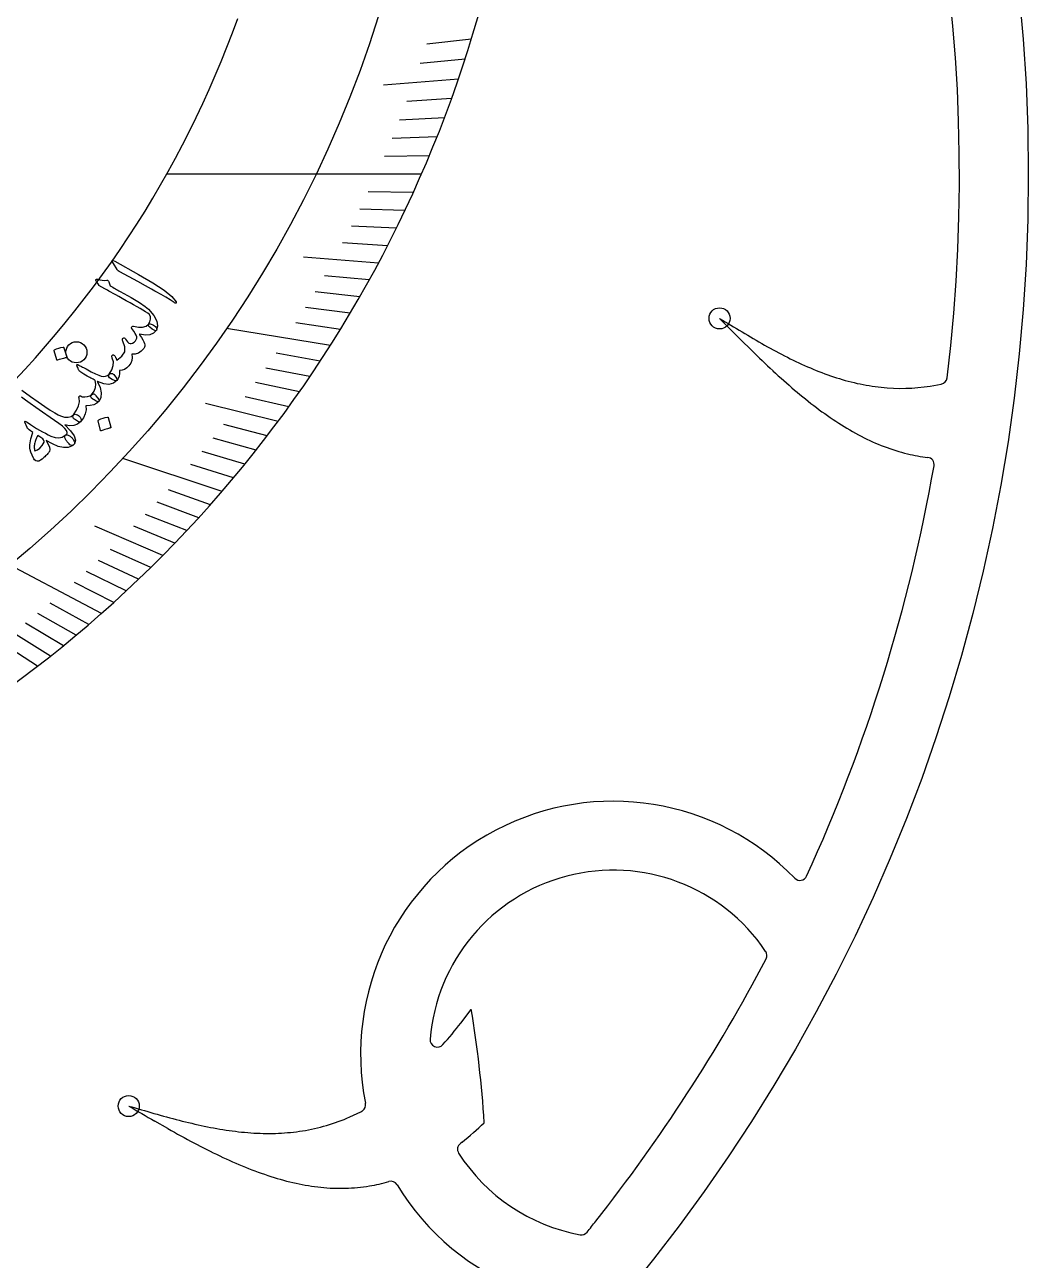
# Model space of a CAD drawing. Header units: millimetres. Extents: x -60 to 60, y -60 to 60.
# Drawn here: x 25.73 to 60, y -37.08 to 5.1 of the extents above; entities that cross this region are included whole.
import ezdxf

# ---------------------------------------------------------------- set-up
doc = ezdxf.new("R2010")
doc.units = ezdxf.units.MM
for name, color, linetype in [('CUT_INNER', 6, 'Continuous'), ('CUT_OUTER', 1, 'Continuous'), ('ENGRAVE', 7, 'Continuous'), ('ENGRAVE_FINE', 8, 'Continuous'), ('TEXT', 5, 'Continuous')]:
    doc.layers.add(name, color=color, linetype=linetype)

msp = doc.modelspace()

# ---------------------------------------------------------------- linework, layer by layer
at = {"layer": 'CUT_INNER'}
for points in [[(50.549, -6.011), (50.185, -5.652)], [(56.651, -7.234), (57.023, -7.165)], [(40.618, -28.981), (40.973, -28.511), (40.977, -28.507)], [(36.826, -32.186), (37.207, -32.005)], [(30.616, -32.583), (30.171, -32.33)], [(40.663, -33.045), (40.605, -33.089)]]:
    msp.add_lwpolyline(points, dxfattribs=at)
for centre, radius, start, end in [((0.001, 0.001), 57.646, 353.07594, 61.54356), ((0.001, 17.144), 42.853, 299.5985, 349.5534), ((0.003, 17.144), 35.052, 312.9694, 340.2817), ((147.84, 92.389), 138.378, 224.68619, 225.11294), ((108.984, 92.656), 114.301, 238.61499, 239.06448), ((67.504, 23.457), 33.622, 239.0754, 240.5955), ((60.638, 11.271), 19.635, 240.5916, 243.1602), ((76.696, 20.664), 37.352, 225.5723, 227.1255), ((57.899, 5.856), 13.567, 243.1565, 246.8092), ((67.341, 10.584), 23.601, 227.1189, 229.5201), ((56.59, 2.801), 10.243, 246.8089, 251.5568), ((55.965, 0.932), 8.272, 251.5641, 257.3509), ((55.714, -0.176), 7.136, 257.3694, 264.0251), ((56.978, -6.919), 0.25, 280.4134, 353.1445), ((62.742, 5.192), 16.514, 229.5118, 232.8389), ((55.655, -0.73), 6.58, 264.037, 278.7039), ((60.149, 1.767), 12.218, 232.8308, 237.1678), ((58.64, -0.572), 9.434, 237.1632, 242.5705), ((57.803, -2.184), 7.618, 242.5745, 249.0406), ((57.402, -3.226), 6.501, 249.0585, 256.44), ((57.089, -4.643), 5.05, 256.1191, 264.0643), ((56.534, -9.914), 0.25, 349.9805, 82.5031), ((0.02, -0.007), 57.626, 335.43608, 350.05631), ((45.825, -30.033), 8.627, 44.0731, 191.2418), ((45.825, -30.033), 6.274, 33.9311, 175.4113), ((52.203, -23.859), 0.25, 223.9532, 335.5664), ((50.824, -26.671), 0.25, 332.4023, 34.1016), ((0.018, -0.013), 57.624, 321.67942, 332.3142), ((2.228, -34.921), 39.276, 3.7086, 9.399), ((29.998, -20.781), 13.417, 318.2523, 322.3269), ((39.82, -29.551), 0.25, 175.4297, 319.0267), ((99.142, 87.634), 138.378, 239.67743, 240.10418), ((61.54, 77.841), 114.301, 253.60624, 254.05573), ((36.963, -31.514), 0.548, 296.3737, 302.8615), ((37.119, -31.769), 0.25, 304.5599, 12.3296), ((39.371, 0.267), 33.622, 254.0666, 255.5868), ((35.891, -13.28), 19.635, 255.5828, 258.1514), ((34.182, -26.161), 6.58, 279.0283, 293.6951), ((33.684, -24.312), 11.179, 308.6289, 313.802), ((48.973, -0.053), 37.352, 240.5636, 242.1167), ((34.646, -19.219), 13.567, 258.1478, 261.8004), ((34.172, -22.509), 10.243, 261.8002, 266.548), ((34.052, -24.476), 8.272, 266.5554, 272.3421), ((34.096, -25.611), 7.136, 272.3607, 279.0164), ((42.544, -12.209), 23.601, 242.1101, 244.5113), ((40.756, -33.288), 0.25, 127.1141, 212.6953), ((39.496, -18.608), 16.514, 244.5031, 247.8302), ((45.824, -30.034), 6.273, 212.7013, 259.6051), ((37.877, -22.586), 12.218, 247.822, 252.159), ((37.025, -25.237), 9.434, 252.1544, 257.5618), ((36.633, -27.01), 7.618, 257.5658, 264.0319), ((36.515, -28.121), 6.501, 264.0497, 271.4312), ((36.525, -28.677), 5.944, 271.4641, 279.4469), ((36.744, -29.783), 4.817, 279.0405, 287.1182), ((38.229, -34.628), 0.25, 31.2928, 105.6184), ((45.824, -30.035), 8.625, 211.162, 249.458), ((14.676, -11.672), 38.896, 321.065, 321.7652), ((44.737, -35.959), 0.25, 259.8047, 321.1523)]:
    msp.add_arc(centre, radius, start, end, dxfattribs=at)
at = {"layer": 'CUT_OUTER'}
msp.add_circle((0, 0), 60, dxfattribs=at)
at = {"layer": 'ENGRAVE'}
for points in [[(39.275, 0), (30.576, 0)], [(36.166, -5.844), (32.618, -5.271)], [(32.465, -10.829), (29.082, -9.701)], [(28.344, -14.997), (20.852, -11.033)]]:
    msp.add_lwpolyline(points, dxfattribs=at)
for centre, radius in [((0, 17.145), 39.579), ((49.456, -4.921), 0.36), ((27.491, -6.079), 0.36), ((29.278, -31.813), 0.36)]:
    msp.add_circle(centre, radius, dxfattribs=at)
at = {"layer": 'ENGRAVE_FINE'}
for points in [[(40.981, 4.612), (39.455, 4.44)], [(40.765, 3.927), (39.236, 3.78)], [(40.539, 3.251), (37.982, 3.045)], [(40.304, 2.583), (38.771, 2.485)], [(40.06, 1.924), (38.526, 1.85)], [(39.807, 1.274), (38.271, 1.225)], [(39.545, 0.633), (38.009, 0.608)], [(38.997, -0.624), (37.46, -0.599)], [(38.711, -1.239), (37.175, -1.19)], [(38.417, -1.845), (36.882, -1.772)], [(38.116, -2.443), (36.583, -2.345)], [(37.808, -3.031), (35.25, -2.826)], [(37.492, -3.611), (35.964, -3.464)], [(37.17, -4.183), (35.645, -4.011)], [(36.842, -4.745), (35.32, -4.549)], [(36.507, -5.299), (34.989, -5.079)], [(35.819, -6.381), (34.311, -6.112)], [(35.467, -6.909), (33.964, -6.616)], [(35.109, -7.429), (33.612, -7.112)], [(34.377, -8.442), (31.898, -7.833)], [(34.746, -7.939), (33.255, -7.599)], [(34.004, -8.936), (32.527, -8.548)], [(33.626, -9.422), (32.157, -9.01)], [(33.243, -9.899), (31.782, -9.464)], [(32.856, -10.368), (31.403, -9.91)], [(32.069, -11.282), (30.634, -10.777)], [(31.669, -11.726), (30.245, -11.199)], [(31.266, -12.163), (29.852, -11.613)], [(30.447, -13.012), (28.123, -12.019)], [(30.858, -12.591), (29.455, -12.019)], [(30.033, -13.425), (28.653, -12.808)], [(29.615, -13.829), (28.247, -13.191)], [(29.195, -14.226), (27.838, -13.566)], [(28.771, -14.616), (27.427, -13.933)], [(27.914, -15.371), (26.598, -14.647)], [(27.481, -15.738), (26.179, -14.992)], [(26.168, -16.792), (24.068, -15.445)], [(27.046, -16.097), (25.758, -15.33)], [(26.608, -16.448), (25.335, -15.662)]]:
    msp.add_lwpolyline(points, dxfattribs=at)
at = {"layer": 'TEXT'}
for points in [[(28.755, -3.051), (28.718, -2.982), (28.713, -2.946), (28.742, -2.941), (28.805, -2.967), (29.611, -3.427), (30.106, -3.709), (30.486, -3.957), (30.748, -4.174), (30.893, -4.36), (30.901, -4.381), (30.903, -4.396), (30.898, -4.404), (30.888, -4.407), (30.875, -4.407), (30.86, -4.402), (30.844, -4.394), (30.826, -4.383), (30.692, -4.29), (30.546, -4.197), (30.387, -4.104), (30.215, -4.012), (30.171, -3.987), (30.051, -3.921), (29.855, -3.813), (29.584, -3.664), (28.979, -3.336), (28.948, -3.317), (28.922, -3.296), (28.9, -3.274), (28.882, -3.25)], [(28.265, -3.795), (28.23, -3.739), (28.202, -3.694), (28.181, -3.662), (28.167, -3.642), (28.159, -3.628), (28.155, -3.615), (28.155, -3.603), (28.161, -3.593), (28.17, -3.584), (28.183, -3.579), (28.197, -3.579), (28.214, -3.584), (28.297, -3.607), (28.377, -3.622), (28.454, -3.627), (28.528, -3.622), (28.55, -3.622), (28.569, -3.631), (28.584, -3.649), (28.596, -3.676), (28.643, -3.809), (28.689, -3.836), (28.734, -3.861), (28.778, -3.887), (28.821, -3.912), (28.863, -3.936), (28.905, -3.96), (28.946, -3.983), (28.986, -4.005), (29.359, -4.214), (29.645, -4.383), (29.845, -4.514), (29.958, -4.607), (30.131, -4.821), (30.233, -5.012), (30.266, -5.181), (30.23, -5.327), (30.228, -5.33), (30.225, -5.333), (30.223, -5.336), (30.221, -5.339), (30.19, -5.345), (30.142, -5.328), (30.078, -5.287), (29.996, -5.224), (29.967, -5.199), (29.951, -5.173), (29.948, -5.149), (29.957, -5.124), (30, -5.035), (30.019, -4.95), (30.017, -4.869), (29.992, -4.791), (29.926, -4.747), (29.851, -4.698), (29.764, -4.646), (29.668, -4.589), (29.562, -4.527), (29.446, -4.462), (29.322, -4.392), (29.188, -4.317), (29.057, -4.243), (28.94, -4.177), (28.835, -4.118), (28.744, -4.068), (28.666, -4.024), (28.601, -3.988), (28.55, -3.959), (28.512, -3.937), (28.317, -3.838), (28.3, -3.826), (28.285, -3.815), (28.273, -3.805), (28.265, -3.795)], [(28.716, -6.275), (28.708, -6.253), (28.703, -6.233), (28.703, -6.215), (28.706, -6.199), (28.713, -6.185), (28.723, -6.176), (28.737, -6.171), (28.754, -6.17), (28.772, -6.174), (28.789, -6.184), (28.805, -6.202), (28.819, -6.227), (28.825, -6.241), (28.831, -6.256), (28.838, -6.27), (28.845, -6.285), (28.852, -6.3), (28.859, -6.315), (28.866, -6.331), (28.871, -6.348), (29.047, -6.216), (29.141, -6.063), (29.151, -5.889), (29.08, -5.695), (29.071, -5.673), (29.065, -5.654), (29.063, -5.636), (29.065, -5.621), (29.072, -5.608), (29.081, -5.598), (29.094, -5.592), (29.11, -5.589), (29.127, -5.591), (29.142, -5.599), (29.157, -5.613), (29.172, -5.633), (29.204, -5.682), (29.233, -5.721), (29.259, -5.749), (29.282, -5.767), (29.323, -5.782), (29.366, -5.781), (29.412, -5.763), (29.461, -5.728), (29.505, -5.683), (29.535, -5.638), (29.55, -5.593), (29.552, -5.548), (29.537, -5.497), (29.504, -5.432), (29.453, -5.356), (29.383, -5.266), (29.375, -5.255), (29.373, -5.242), (29.377, -5.228), (29.386, -5.212), (29.399, -5.198), (29.413, -5.189), (29.427, -5.186), (29.442, -5.188), (29.61, -5.223), (29.753, -5.223), (29.869, -5.189), (29.959, -5.121), (29.981, -5.109), (30.008, -5.106), (30.042, -5.114), (30.083, -5.132), (30.125, -5.154), (30.16, -5.178), (30.189, -5.204), (30.211, -5.232), (30.229, -5.261), (30.238, -5.285), (30.239, -5.306), (30.232, -5.324), (30.125, -5.428), (29.994, -5.486), (29.838, -5.499), (29.657, -5.466), (29.648, -5.464), (29.643, -5.466), (29.642, -5.472), (29.646, -5.481), (29.71, -5.574), (29.759, -5.654), (29.795, -5.721), (29.816, -5.775), (29.824, -5.822), (29.823, -5.866), (29.812, -5.908), (29.793, -5.947), (29.707, -6.043), (29.61, -6.108), (29.502, -6.143), (29.382, -6.146), (29.392, -6.255), (29.38, -6.358), (29.345, -6.454), (29.287, -6.542), (29.216, -6.615), (29.139, -6.666), (29.056, -6.695), (28.967, -6.702), (28.968, -6.802), (28.953, -6.891), (28.923, -6.971), (28.877, -7.041), (28.843, -7.056), (28.79, -7.046), (28.718, -7.009), (28.626, -6.946), (28.603, -6.921), (28.594, -6.893), (28.598, -6.86), (28.616, -6.823), (28.706, -6.674), (28.752, -6.533), (28.756, -6.4), (28.716, -6.275)], [(26.734, -6.024), (26.733, -6.017), (26.735, -6.011), (26.74, -6.004), (26.747, -5.997), (26.815, -5.963), (26.886, -5.937), (26.959, -5.918), (27.035, -5.905), (27.044, -5.906), (27.051, -5.909), (27.057, -5.915), (27.06, -5.922), (27.166, -6.239), (27.167, -6.248), (27.163, -6.256), (27.154, -6.261), (27.14, -6.264), (27.127, -6.267), (27.108, -6.272), (27.082, -6.279), (27.049, -6.288), (27.01, -6.299), (26.963, -6.313), (26.908, -6.329), (26.847, -6.348), (26.838, -6.35), (26.831, -6.349), (26.827, -6.345), (26.825, -6.339)], [(27.608, -6.738), (27.596, -6.726), (27.583, -6.705), (27.567, -6.676), (27.55, -6.638), (27.535, -6.6), (27.523, -6.569), (27.515, -6.546), (27.509, -6.529), (27.511, -6.508), (27.523, -6.499), (27.543, -6.501), (27.572, -6.514), (27.59, -6.525), (27.613, -6.537), (27.639, -6.551), (27.669, -6.566), (27.702, -6.583), (27.739, -6.603), (27.778, -6.625), (27.82, -6.648), (27.998, -6.743), (28.144, -6.815), (28.256, -6.865), (28.334, -6.894), (28.415, -6.905), (28.488, -6.897), (28.556, -6.87), (28.616, -6.823), (28.633, -6.809), (28.652, -6.801), (28.672, -6.798), (28.695, -6.8), (28.72, -6.807), (28.744, -6.821), (28.766, -6.84), (28.787, -6.866), (28.836, -6.931), (28.868, -6.981), (28.881, -7.018), (28.877, -7.041), (28.753, -7.137), (28.602, -7.175), (28.423, -7.155), (28.217, -7.078), (28.209, -7.076), (28.205, -7.076), (28.204, -7.079), (28.207, -7.084), (28.298, -7.284), (28.338, -7.463), (28.327, -7.619), (28.265, -7.753), (28.253, -7.764), (28.238, -7.769), (28.22, -7.768), (28.198, -7.761), (28.17, -7.746), (28.136, -7.727), (28.095, -7.703), (28.048, -7.674), (28.007, -7.64), (27.987, -7.605), (27.988, -7.567), (28.01, -7.529), (28.093, -7.406), (28.14, -7.284), (28.152, -7.163), (28.128, -7.042), (28.12, -7.033), (28.099, -7.019), (28.064, -7), (28.016, -6.976), (27.987, -6.961), (27.951, -6.941), (27.909, -6.918), (27.861, -6.889), (27.807, -6.857), (27.747, -6.821), (27.681, -6.781), (27.608, -6.738)], [(28.01, -7.529), (28.038, -7.512), (28.06, -7.502), (28.077, -7.499), (28.089, -7.502), (28.104, -7.511), (28.12, -7.524), (28.138, -7.54), (28.157, -7.561), (28.216, -7.632), (28.253, -7.688), (28.27, -7.728), (28.265, -7.753), (28.186, -7.821), (28.084, -7.87), (27.962, -7.9), (27.818, -7.909), (27.82, -8.044), (27.791, -8.179), (27.729, -8.315), (27.636, -8.449), (27.622, -8.46), (27.604, -8.463), (27.584, -8.459), (27.561, -8.448), (27.424, -8.362), (27.408, -8.352), (27.395, -8.338), (27.385, -8.32), (27.376, -8.297), (27.372, -8.276), (27.373, -8.256), (27.378, -8.237), (27.387, -8.219), (27.496, -8.058), (27.565, -7.907), (27.594, -7.766), (27.582, -7.635), (27.579, -7.619), (27.58, -7.603), (27.585, -7.589), (27.595, -7.576), (27.606, -7.566), (27.618, -7.562), (27.63, -7.565), (27.643, -7.573), (27.654, -7.582), (27.664, -7.589), (27.673, -7.595), (27.681, -7.598), (27.781, -7.601), (27.869, -7.59), (27.945, -7.566), (28.01, -7.529)], [(26.618, -8.938), (26.762, -8.987), (26.892, -8.999), (27.008, -8.975), (27.11, -8.914), (27.138, -8.898), (27.172, -8.895), (27.21, -8.905), (27.252, -8.929), (27.273, -8.943), (27.293, -8.959), (27.312, -8.976), (27.331, -8.993), (27.35, -9.012), (27.367, -9.033), (27.383, -9.055), (27.397, -9.078), (27.418, -9.118), (27.43, -9.152), (27.432, -9.18), (27.425, -9.201), (27.38, -9.248), (27.329, -9.285), (27.271, -9.312), (27.206, -9.33), (27.05, -9.332), (26.872, -9.292), (26.674, -9.21), (26.455, -9.087), (26.531, -9.215), (26.576, -9.32), (26.589, -9.402), (26.572, -9.462), (26.554, -9.487), (26.535, -9.512), (26.514, -9.537), (26.491, -9.564), (26.466, -9.59), (26.439, -9.618), (26.41, -9.646), (26.378, -9.676), (26.318, -9.727), (26.268, -9.764), (26.23, -9.786), (26.203, -9.794), (26.147, -9.793), (26.101, -9.78), (26.065, -9.756), (26.041, -9.72), (25.982, -9.59), (25.94, -9.486), (25.914, -9.409), (25.905, -9.357), (25.904, -9.298), (25.906, -9.237), (25.913, -9.173), (25.923, -9.106), (25.938, -9.037), (25.956, -8.965), (25.978, -8.891), (26.003, -8.813), (25.881, -8.723), (25.867, -8.711), (25.854, -8.7), (25.842, -8.69), (25.831, -8.681), (25.822, -8.673), (25.815, -8.664), (25.81, -8.656), (25.806, -8.648), (25.733, -8.47), (25.727, -8.443), (25.738, -8.432), (25.768, -8.439), (25.815, -8.463), (25.922, -8.539), (26.028, -8.61), (26.131, -8.676), (26.233, -8.737), (26.333, -8.794), (26.431, -8.846), (26.526, -8.894), (26.618, -8.938)], [(28.238, -8.418), (28.238, -8.412), (28.24, -8.405), (28.245, -8.398), (28.253, -8.39), (28.326, -8.354), (28.4, -8.325), (28.477, -8.304), (28.556, -8.29), (28.566, -8.291), (28.573, -8.294), (28.578, -8.299), (28.581, -8.307), (28.672, -8.636), (28.672, -8.646), (28.668, -8.653), (28.658, -8.659), (28.643, -8.663), (28.63, -8.666), (28.61, -8.671), (28.582, -8.679), (28.548, -8.689), (28.506, -8.701), (28.457, -8.716), (28.4, -8.734), (28.335, -8.755), (28.325, -8.757), (28.319, -8.756), (28.314, -8.752), (28.313, -8.745)], [(26.169, -8.925), (26.156, -8.95), (26.142, -8.976), (26.129, -9.004), (26.116, -9.032), (26.103, -9.062), (26.091, -9.095), (26.081, -9.129), (26.073, -9.166), (26.064, -9.201), (26.058, -9.237), (26.054, -9.272), (26.053, -9.307), (26.054, -9.342), (26.057, -9.376), (26.064, -9.409), (26.073, -9.441), (26.162, -9.408), (26.244, -9.348), (26.319, -9.261), (26.386, -9.147), (26.39, -9.123), (26.384, -9.096), (26.367, -9.068), (26.34, -9.037)]]:
    msp.add_lwpolyline(points, close=True, dxfattribs=at)
msp.add_lwpolyline([(25.629, -7.37), (25.927, -7.588), (26.188, -7.775), (26.413, -7.93), (26.601, -8.055), (26.753, -8.15), (26.867, -8.215), (26.943, -8.251), (27.088, -8.29), (27.21, -8.297), (27.311, -8.273), (27.39, -8.216), (27.415, -8.198), (27.446, -8.193), (27.483, -8.199), (27.526, -8.218), (27.562, -8.24), (27.593, -8.267), (27.618, -8.299), (27.638, -8.336), (27.65, -8.372), (27.654, -8.402), (27.65, -8.427), (27.639, -8.447), (27.532, -8.532), (27.405, -8.578), (27.259, -8.586), (27.093, -8.554), (27.292, -8.756), (27.414, -8.932), (27.457, -9.081), (27.422, -9.204), (27.404, -9.227), (27.386, -9.245), (27.367, -9.256), (27.347, -9.261), (27.322, -9.26), (27.297, -9.251), (27.271, -9.235), (27.244, -9.21), (27.23, -9.194), (27.217, -9.178), (27.204, -9.163), (27.191, -9.148), (27.178, -9.133), (27.166, -9.117), (27.154, -9.101), (27.143, -9.086), (27.143, -9.086), (27.11, -9.026), (27.093, -8.978), (27.093, -8.941), (27.11, -8.914), (27.141, -8.886), (27.163, -8.86), (27.175, -8.836), (27.178, -8.815), (27.157, -8.753), (27.101, -8.681), (27.013, -8.6), (26.891, -8.509), (26.598, -8.306), (26.338, -8.124), (26.11, -7.963), (25.916, -7.825), (25.753, -7.709), (25.622, -7.615)], dxfattribs=at)

doc.saveas('drawing.dxf')
